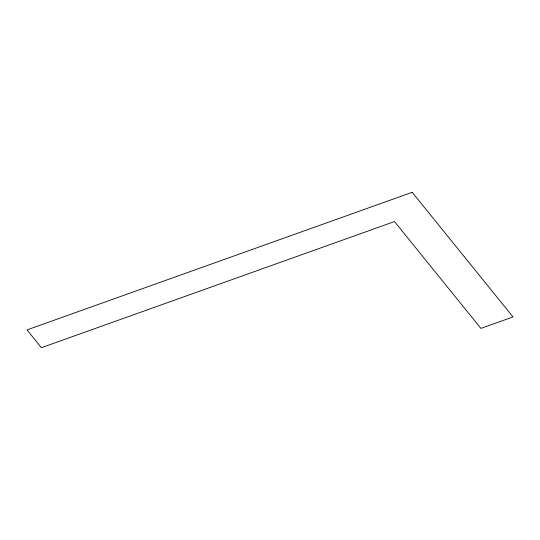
<?xml version="1.0" encoding="UTF-8"?>
<svg xmlns="http://www.w3.org/2000/svg" width="540" height="540" viewBox="0 0 540 540"><rect width="100%" height="100%" fill="white"/><g stroke="black" fill="none" stroke-linecap="round" stroke-linejoin="round"><path stroke-width="0.81" d="M412.195 192.301L27 329.9L41.398 347.699L394.497 221.569L480.904 328.394L513 316.926L412.195 192.301"/></g></svg>
